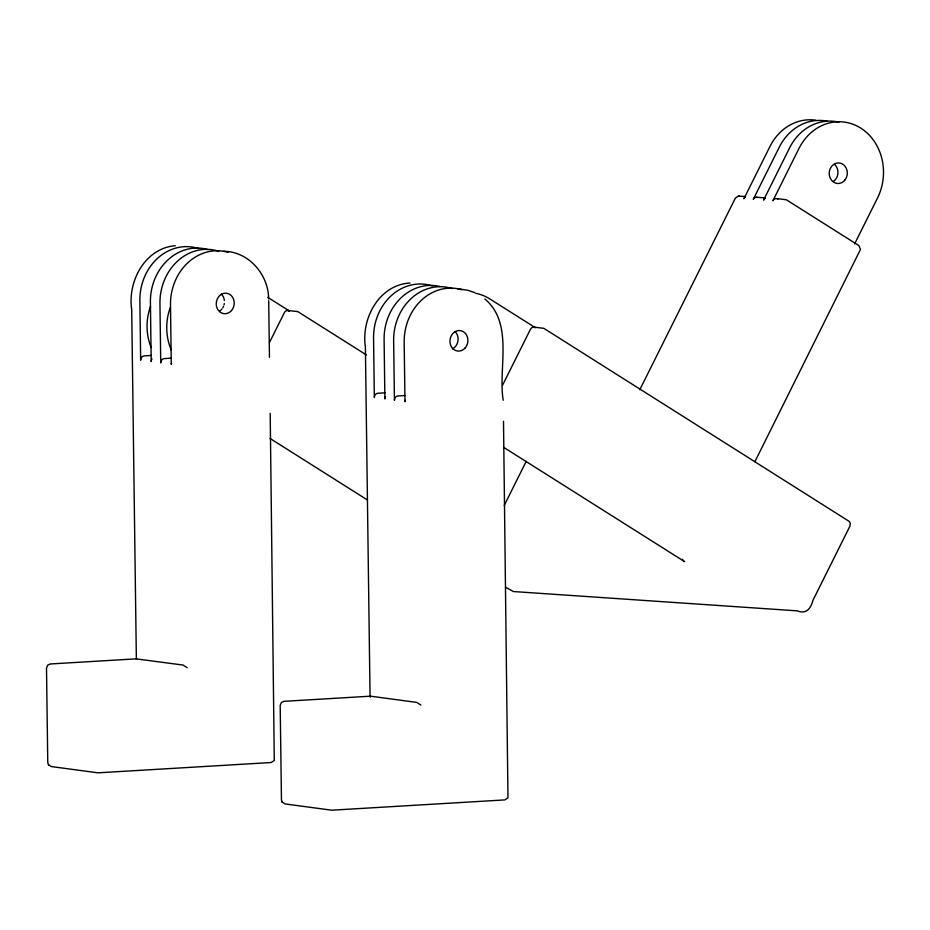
<?xml version="1.0" encoding="UTF-8"?>
<svg xmlns="http://www.w3.org/2000/svg" width="930" height="930" viewBox="0 0 930 930"><rect width="100%" height="100%" fill="white"/><g stroke="black" fill="none" stroke-linecap="round" stroke-linejoin="round"><path stroke-width="1.4" d="M370.221 697.14L370.582 696.186L416.768 702.417L420.872 705.08M269.526 342.414L284.406 312.585A4.115 3.615 -86.1 0 1 289.346 310.969L267.77 297.344M502.619 385.078L530.426 329.325A4.115 3.615 -86.1 0 1 535.366 327.697L489.831 298.937A51.499 45.21 -86.1 0 0 475.474 293.252M504.223 505.443L526.206 461.361M639.77 389.775L735.339 198.16L738.176 196.137L745.616 196.532M854.612 243.939L877.513 198.009A51.499 45.21 -86.1 0 0 860.75 128.108A51.499 45.21 -86.1 0 0 799.01 148.416L772.923 200.729A4.115 3.615 -86.1 0 1 777.864 199.113M754.893 461.699L860.483 249.438L858.89 245.601L786.292 199.741L777.654 198.695M136.454 658.917L183.071 665.055L187.174 667.705M175.258 245.706C144.871 248.229 127.422 281.569 131.7 309.597L136.361 659.161M410.049 282.999C379.138 284.719 360.98 318.595 365.397 346.971L370.059 696.524M151.334 355.458L144.197 355.876A4.115 3.592 -82.3 0 0 140.663 360.201L139.86 300.681A51.499 44.838 -82.3 0 1 198.625 248.554M171.411 358.166L164.285 358.596A4.115 3.592 -82.3 0 0 160.739 362.909L159.948 303.389A51.499 44.838 -82.3 0 1 218.701 251.263M385.02 392.82L377.894 393.25A4.115 3.592 -82.3 0 0 374.348 397.563L373.558 338.043A51.499 44.838 -82.3 0 1 432.311 285.917M405.108 395.529L397.97 395.959A4.115 3.592 -82.3 0 0 394.436 400.272L393.634 340.752A51.499 44.838 -82.3 0 1 452.399 288.626M136.698 658.812L50.22 663.974L47.651 665.217L46.5 668.112L47.767 762.53L48.558 764.879M370.396 696.186L283.906 701.336L281.337 702.58L280.197 705.475L281.453 799.893L282.255 802.241M756.369 197.265L765.425 197.881M287.533 310.457L297.774 311.597L366.455 354.981M535.006 327.267L543.806 328.325L849.276 521.439L850.276 523.276L849.974 526.043L812.936 600.338C810.832 608.452 806.368 614.498 797.312 610.859L513.395 591.538L505.56 587.225M223.537 251.286C248.682 251.298 268.549 274.629 268.654 298.995M457.235 288.649L467.895 290.288L474.672 292.59M503.909 447.504L684.643 561.674M270.026 438.449L367.257 499.863M484.89 299.007C514.174 323.64 497.829 368.873 503.223 400.284M282.057 801.986L285.01 803.927L331.719 810.204L504.804 799.905L507.966 797.859L503.502 421.313M48.36 764.623L51.313 766.564L98.034 772.83L271.107 762.53L274.28 760.496L270.2 413.397M683.783 561.069L682.306 559.197M269.456 357.306L268.7 300.669M757.613 197.486A4.115 3.615 -86.1 0 0 753.242 199.392L779.328 147.079A51.499 45.21 -86.1 0 1 827.34 121.214M764.902 198.555A4.115 3.615 -86.1 0 0 763.577 200.101L789.663 147.777A51.499 45.21 -86.1 0 1 838.93 122.19M745.209 197.218A4.115 3.615 -86.1 0 0 743.895 198.764L769.982 146.44A51.499 45.21 -86.1 0 1 815.471 120.144M834.71 164.552A10.3 9.044 -86.1 0 1 833.466 181.373M151.125 347.506A51.499 45.21 -86.1 0 1 150.497 306.47M171.353 350.157A51.499 45.21 -86.1 0 1 170.178 307.807M385.346 396.912A4.115 3.592 -82.3 0 0 384.892 398.993L384.102 339.462A51.499 44.838 -82.3 0 1 440.029 286.533M405.178 400.284A4.115 3.592 -82.3 0 0 404.98 401.702L404.178 342.17A51.499 44.838 -82.3 0 1 462.001 289.753M455.037 331.499A10.3 8.963 -82.3 0 1 452.48 348.89M152.008 358.934A4.115 3.592 -82.3 0 0 151.206 361.619L150.404 302.099A51.499 44.838 -82.3 0 1 208.227 249.682M171.48 362.921A4.115 3.581 -82.3 0 0 171.283 364.327L170.481 304.808A51.499 44.838 -82.3 0 1 228.303 252.39M221.34 294.136A10.3 8.963 -82.3 0 1 224.363 300.483M224.316 303.471A10.3 8.963 -82.3 0 1 224.002 304.947M223.502 306.354A10.3 8.963 -82.3 0 1 222.84 307.667M222.014 308.876A10.3 8.963 -82.3 0 1 219.968 310.818M739.536 196.125L738.908 196.079L739.536 196.125M845.219 179.664A10.3 9.044 -86.1 0 0 839.802 163.041A10.3 9.044 -86.1 0 0 829.769 176.933A10.3 9.044 -86.1 0 0 845.219 179.664M465.186 347.925A10.3 8.963 -82.3 0 0 461.385 330.836A10.3 8.963 -82.3 0 0 450.201 343.693A10.3 8.963 -82.3 0 0 465.186 347.925M231.5 310.562A10.3 8.963 -82.3 0 0 227.687 293.473A10.3 8.963 -82.3 0 0 216.516 306.33A10.3 8.963 -82.3 0 0 231.5 310.562"/></g></svg>
